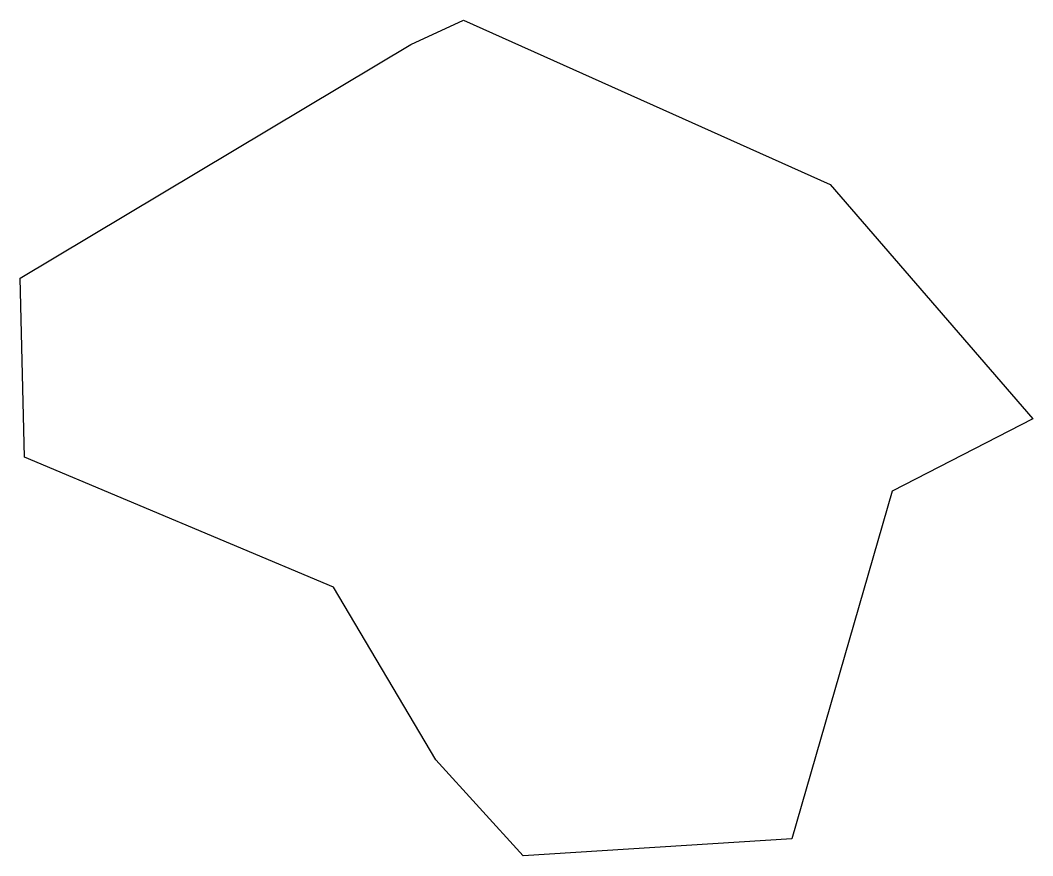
# Model space of a CAD drawing. Extents: x 538849 to 539821, y 1851662 to 1852464.
import ezdxf

# ---------------------------------------------------------------- set-up
doc = ezdxf.new("R2010")
doc.units = 0
doc.layers.add('Level 1', color=7, linetype='Continuous')

msp = doc.modelspace()

# ---------------------------------------------------------------- linework, layer by layer
at = {"layer": 'Level 1'}
msp.add_lwpolyline([(539274.61, 1852464.22), (539626.47, 1852306.61), (539820.8, 1852081.44), (539685.79, 1852011.85), (539589.64, 1851678.19), (539331.89, 1851661.82), (539248.02, 1851753.93), (539149.83, 1851919.73), (538853.21, 1852044.6), (538849.12, 1852216.54), (539224, 1852441)], close=True, dxfattribs=at)

doc.saveas('drawing.dxf')
